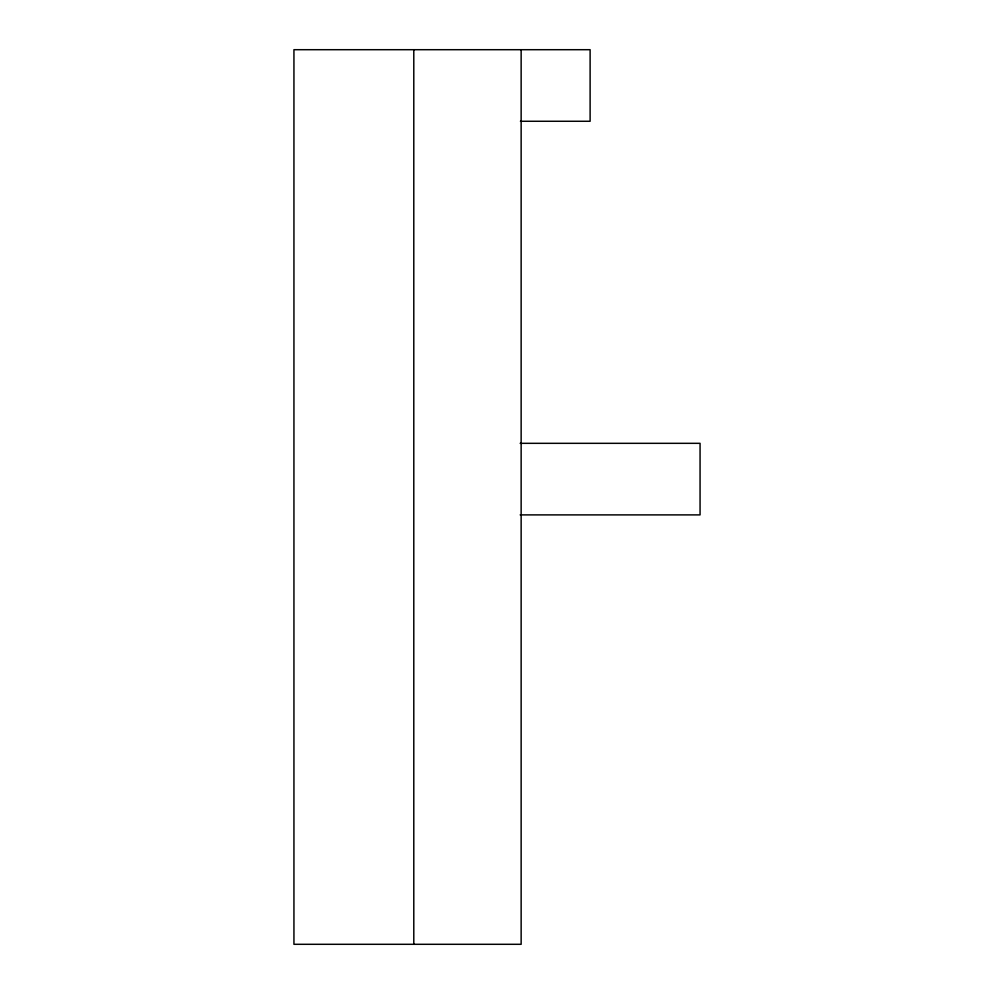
<?xml version="1.0" encoding="UTF-8"?>
<svg xmlns="http://www.w3.org/2000/svg" width="994" height="994" viewBox="0 0 994 994"><rect width="100%" height="100%" fill="white"/><g stroke="black" fill="none" stroke-linecap="round" stroke-linejoin="round"><path stroke-width="1.49" d="M520.421 121.268L590.113 121.268L590.113 49.7L293.938 49.7L293.938 944.3L521.142 944.3L521.142 49.7M520.16 443.324L700.062 443.324L700.062 514.892L520.16 514.892M413.79 49.7L413.79 944.3"/></g></svg>
